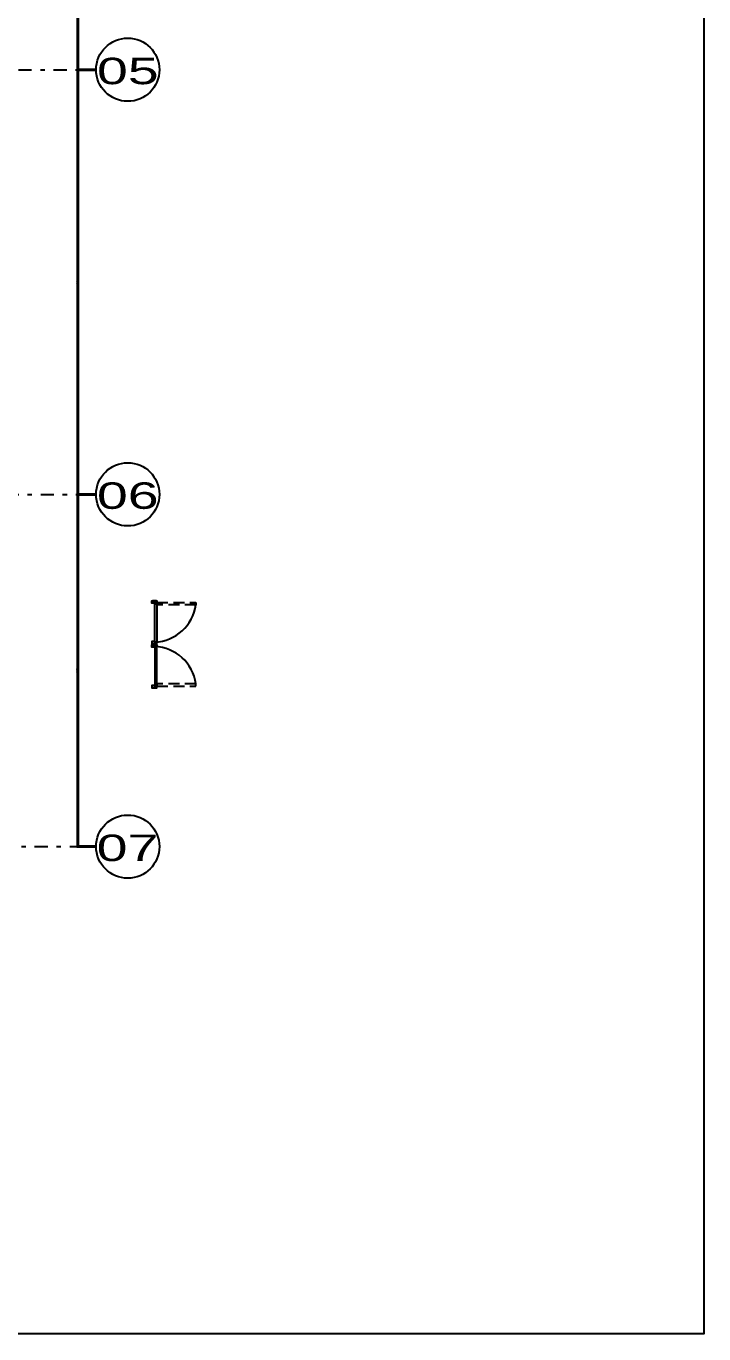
# Model space of a CAD drawing. Header units: millimetres. Extents: x 3781 to 4924, y 1639 to 1721.
# Drawn here: x 4799.65 to 4815.09, y 1639.4 to 1669.2 of the extents above; entities that cross this region are included whole.
import ezdxf

# ---------------------------------------------------------------- set-up
doc = ezdxf.new("R2010")
doc.units = ezdxf.units.MM
doc.linetypes.add('CENTER', pattern=[0.7, 0.3, -0.2, 0, -0.2])
doc.linetypes.add('HIDDEN', pattern=[0.375, 0.25, -0.125])
doc.layers.get('Defpoints').update_dxf_attribs({"color": 255})
for name, color, linetype in [('1amobla', 2, 'Continuous'), ('_ACHU3', 253, 'Continuous'), ('EJE-ESTRUCTURA', 1, 'CENTER'), ('F-2', 2, 'Continuous'), ('JCA_COTAS', 1, 'Continuous'), ('JCA_TEXTO1', 2, 'Continuous'), ('JCA_TEXTO2', 3, 'Continuous'), ('MUEBLE', 1, 'Continuous')]:
    doc.layers.add(name, color=color, linetype=linetype)
doc.layers.add('DIM-25', color=1, linetype='Continuous', plot=False)
doc.layers.add('Muro', color=4, linetype='Continuous', lineweight=40)
doc.styles.add('ROMANS', font='arial.ttf', dxfattribs={"width": 0.7})
doc.styles.add('style2', font='arial.ttf', dxfattribs={"width": 1.5})
doc.dimstyles.new('1-10', dxfattribs={"dimscale": 10, "dimtxt": 0.0037, "dimasz": 0.001, "dimexe": 0.0018, "dimexo": 0.0018, "dimgap": 0.0005, "dimtad": 1, "dimzin": 4, "dimdsep": 46, "dimtxsty": 'ROMANS', "dimblk": 'ARCHTICK', "dimcen": 0.003, "dimdle": 0.0015, "dimclrd": 1, "dimclre": 1, "dimclrt": 4, "dimadec": 0, "dimazin": 0, "dimtfac": 1, "dimtix": 1, "dimtmove": 2, "dimatfit": 3, "dimldrblk": 'flecha', "dimfxl": 1, "dimtolj": 1, "dimtzin": 4, "dimarcsym": 0})

# ---------------------------------------------------------------- blocks, each defined once
blk = doc.blocks.new('_ArchTick')
at = {"color": 0, "linetype": 'ByBlock', "const_width": 0.15}
blk.add_lwpolyline([(-0.5, -0.5), (0.5, 0.5)], dxfattribs=at)
blk = doc.blocks.new('*D28')
at = {"layer": 'Defpoints', "color": 0, "transparency": 16777216}
for p in [(1984.533, -5885.999), (1984.114, -5893.999), (1984.533, -5893.999)]:
    blk.add_point(p, dxfattribs=at)
at = {"layer": 'JCA_COTAS', "color": 1, "lineweight": -2, "transparency": 16777216}
for p, q in [((1984.114, -5885.984), (1984.114, -5894.014)), ((1984.515, -5885.999), (1984.096, -5885.999)), ((1984.515, -5893.999), (1984.096, -5893.999))]:
    blk.add_line(p, q, dxfattribs=at)
at = {"layer": 'JCA_COTAS', "color": 1, "lineweight": -2, "transparency": 16777216, "xscale": 0.01, "yscale": 0.01, "zscale": 0.01}
for p, rotation in [((1984.114, -5885.999), 90), ((1984.114, -5893.999), 270)]:
    blk.add_blockref('_ArchTick', p, dxfattribs=dict(at, rotation=rotation))
at = {"layer": 'JCA_COTAS', "color": 4, "transparency": 16777216, "insert": (1984.091, -5889.999), "char_height": 0.037, "attachment_point": 5, "rotation": 90, "style": 'ROMANS'}
blk.add_mtext('\\A1;8.00', dxfattribs=at)
blk = doc.blocks.new('flecha')
at = {"layer": '_ACHU3', "linetype": 'Continuous', "lineweight": 0}
h = blk.add_hatch(color=255, dxfattribs=at)
h.dxf.hatch_style = 1
h.paths.add_polyline_path([(0, 0), (2.4, 0.4), (2.4, 0), (4, 0), (4, 0), (2.4, 0), (2.4, -0.4)])
at = {"layer": '_ACHU3', "linetype": 'Continuous', "lineweight": 0, "flags": 128}
blk.add_lwpolyline([(0, 0), (2.4, 0.4), (2.4, 0), (2.4, 0), (4, 0), (4, 0), (2.4, 0), (2.4, -0.4), (0, 0)], dxfattribs=at)
blk = doc.blocks.new('*D29')
at = {"layer": 'Defpoints', "color": 0, "transparency": 16777216}
for p in [(1984.533, -5893.999), (1984.114, -5903.674), (1984.533, -5903.674)]:
    blk.add_point(p, dxfattribs=at)
at = {"layer": 'JCA_COTAS', "color": 1, "lineweight": -2, "transparency": 16777216}
for p, q in [((1984.515, -5893.999), (1984.096, -5893.999)), ((1984.114, -5893.984), (1984.114, -5903.689)), ((1984.515, -5903.674), (1984.096, -5903.674))]:
    blk.add_line(p, q, dxfattribs=at)
at = {"layer": 'JCA_COTAS', "color": 1, "lineweight": -2, "transparency": 16777216, "xscale": 0.01, "yscale": 0.01, "zscale": 0.01}
for p, rotation in [((1984.114, -5893.999), 90), ((1984.114, -5903.674), 270)]:
    blk.add_blockref('_ArchTick', p, dxfattribs=dict(at, rotation=rotation))
at = {"layer": 'JCA_COTAS', "color": 4, "transparency": 16777216, "insert": (1984.091, -5898.836), "char_height": 0.037, "attachment_point": 5, "rotation": 90, "style": 'ROMANS'}
blk.add_mtext('\\A1;9.68', dxfattribs=at)
blk = doc.blocks.new('*D30')
at = {"layer": 'Defpoints', "color": 0, "transparency": 16777216}
for p in [(1984.533, -5903.674), (1984.114, -5911.699), (1984.533, -5911.699)]:
    blk.add_point(p, dxfattribs=at)
at = {"layer": 'JCA_COTAS', "color": 1, "lineweight": -2, "transparency": 16777216}
for p, q in [((1984.515, -5903.674), (1984.096, -5903.674)), ((1984.114, -5903.659), (1984.114, -5911.714)), ((1984.515, -5911.699), (1984.096, -5911.699))]:
    blk.add_line(p, q, dxfattribs=at)
at = {"layer": 'JCA_COTAS', "color": 1, "lineweight": -2, "transparency": 16777216, "xscale": 0.01, "yscale": 0.01, "zscale": 0.01}
for p, rotation in [((1984.114, -5903.674), 90), ((1984.114, -5911.699), 270)]:
    blk.add_blockref('_ArchTick', p, dxfattribs=dict(at, rotation=rotation))
at = {"layer": 'JCA_COTAS', "color": 4, "transparency": 16777216, "insert": (1984.091, -5907.686), "char_height": 0.037, "attachment_point": 5, "rotation": 90, "style": 'ROMANS'}
blk.add_mtext('\\A1;8.02', dxfattribs=at)
blk = doc.blocks.new('Estructura cubierta')
at = {"layer": 'EJE-ESTRUCTURA'}
for p, q in [((1953.163, -5893.999), (1984.533, -5893.999)), ((1952.87, -5903.674), (1984.533, -5903.674)), ((1952.731, -5911.699), (1984.533, -5911.699))]:
    blk.add_line(p, q, dxfattribs=at)
at = {"layer": 'JCA_TEXTO1', "linetype": 'Continuous'}
for centre in [(1985.253, -5893.999), (1985.253, -5903.674), (1985.253, -5911.699)]:
    blk.add_circle(centre, 0.72, dxfattribs=at)
at = {"layer": 'JCA_TEXTO2', "style": 'style2', "width": 1.5}
for s, p in [('05', (1984.552, -5894.329)), ('06', (1984.551, -5904.004)), ('07', (1984.545, -5912.029))]:
    blk.add_text(s, height=0.6031, rotation=0.0293, dxfattribs=at).set_placement(p)
at = {"layer": 'JCA_COTAS'}
for base, p1, p2, picture, middle in [((1984.114, -5893.999), (1984.533, -5885.999), (1984.533, -5893.999), '*D28', (1984.091, -5889.999)), ((1984.11448, -5903.67384), (1984.53317, -5893.99883), (1984.53317, -5903.67384), '*D29', (1984.09059, -5898.83633)), ((1984.11448, -5911.69883), (1984.53317, -5903.67384), (1984.53317, -5911.69883), '*D30', (1984.09059, -5907.68634))]:
    dim = blk.add_linear_dim(base=base, p1=p1, p2=p2, angle=90, dimstyle='1-10', dxfattribs=at)
    dim.commit()
    dim.dimension.update_dxf_attribs({"geometry": picture, "text_midpoint": middle})

msp = doc.modelspace()

# ---------------------------------------------------------------- linework, layer by layer
at = {"layer": '1amobla', "color": 7, "linetype": 'Continuous', "ltscale": 0.3, "true_color": 0xffffff}
msp.add_lwpolyline([(4756.639, 1712.387), (4815.087, 1712.387), (4815.087, 1639.402), (4756.639, 1639.402)], close=True, dxfattribs=at)
at = {"layer": 'DIM-25'}
for centre, start, end in [((4802.539, 1656.146), 272.1171, 352.2523), ((4802.539, 1654.078), 7.7477, 87.8829)]:
    msp.add_arc(centre, 0.984, start, end, dxfattribs=at)
at = {"layer": 'F-2'}
for points in [[(4802.575, 1656.051), (4802.513, 1656.051), (4802.513, 1656.102), (4802.626, 1656.102), (4802.626, 1656.064), (4802.575, 1656.064), (4802.575, 1656.051)], [(4802.613, 1656.114), (4802.613, 1656.102), (4802.526, 1656.102), (4802.526, 1656.114)], [(4802.575, 1655.175), (4802.513, 1655.175), (4802.513, 1655.125), (4802.626, 1655.125), (4802.626, 1655.163), (4802.575, 1655.163), (4802.575, 1655.175)], [(4802.575, 1655.049), (4802.513, 1655.049), (4802.513, 1655.099), (4802.626, 1655.099), (4802.626, 1655.061), (4802.575, 1655.061), (4802.575, 1655.049)], [(4802.613, 1655.112), (4802.613, 1655.125), (4802.526, 1655.125), (4802.526, 1655.112)], [(4802.613, 1655.112), (4802.613, 1655.099), (4802.526, 1655.099), (4802.526, 1655.112)], [(4802.575, 1654.173), (4802.513, 1654.173), (4802.513, 1654.122), (4802.626, 1654.122), (4802.626, 1654.16), (4802.575, 1654.16), (4802.575, 1654.173)], [(4802.613, 1654.11), (4802.613, 1654.122), (4802.526, 1654.122), (4802.526, 1654.11)]]:
    msp.add_lwpolyline(points, dxfattribs=at)
for points in [[(4802.575, 1656.064), (4802.626, 1656.064), (4802.626, 1655.163), (4802.575, 1655.163)], [(4802.575, 1654.16), (4802.626, 1654.16), (4802.626, 1655.061), (4802.575, 1655.061)]]:
    msp.add_lwpolyline(points, close=True, dxfattribs=at)
at = {"layer": 'MUEBLE', "color": 1, "linetype": 'HIDDEN'}
for points in [[(4802.626, 1656.013), (4802.626, 1656.064), (4803.513, 1656.064), (4803.513, 1656.013)], [(4802.626, 1654.211), (4802.626, 1654.16), (4803.513, 1654.16), (4803.513, 1654.211)]]:
    msp.add_lwpolyline(points, close=True, dxfattribs=at)

# ---------------------------------------------------------------- block references
at = {"layer": 'Muro'}
msp.add_blockref('Estructura cubierta', (2816.708, 7562.202), dxfattribs=at)

doc.saveas('drawing.dxf')
